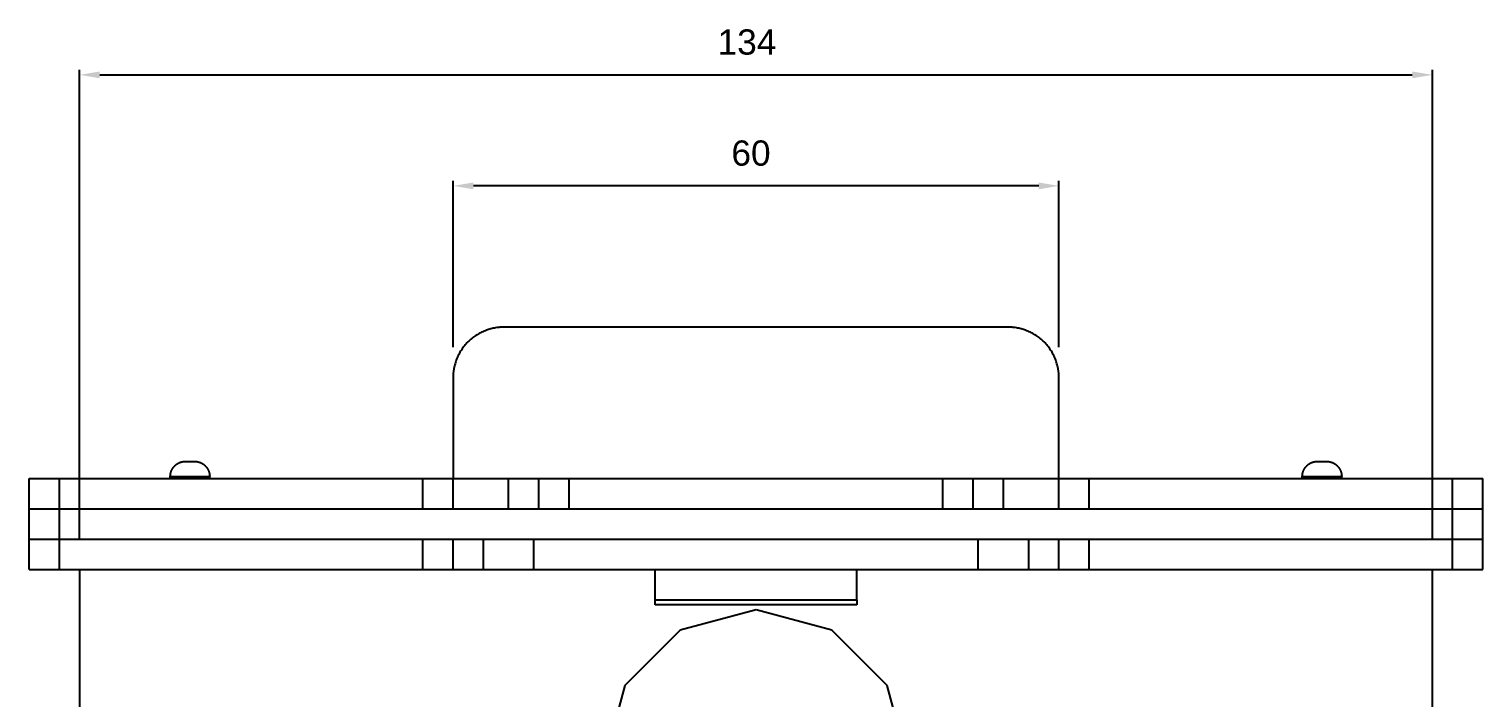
# Model space of a CAD drawing. Extents: x 623 to 1150, y 6 to 775.
# Drawn here: x 635.6 to 779.6, y 708.7 to 774.9 of the extents above; entities that cross this region are included whole.
import ezdxf

# ---------------------------------------------------------------- set-up
doc = ezdxf.new("R2010")
doc.units = 0
doc.layers.get('DEFPOINTS').update_dxf_attribs({"linetype": 'CONTINUOUS'})
doc.layers.add('DEFAULT', color=7, linetype='CONTINUOUS')
doc.layers.add('DIMENSIONES', color=7, linetype='CONTINUOUS')
doc.styles.add('HELVETICA_LIGHT', font='txt')
doc.dimstyles.new('DEFAULT', dxfattribs={"dimtxt": 2.5, "dimasz": 2, "dimexe": 0.5, "dimexo": 3, "dimgap": 2, "dimtad": 1, "dimtoh": 1, "dimzin": 1, "dimcen": 0.5, "dimazin": 3, "dimtfac": 1, "dimtix": 1, "dimtmove": 0, "dimatfit": 3})

# ---------------------------------------------------------------- blocks, each defined once
blk = doc.blocks.new('*D12')
at = {"layer": 'DEFAULT', "color": 0}
for p, q in [((677.61, 743.41), (677.61, 759.91)), ((735.61, 759.41), (679.61, 759.41)), ((737.61, 743.41), (737.61, 759.91))]:
    blk.add_line(p, q, dxfattribs=at)
for points in [[(679.61, 759.74), (679.61, 759.07), (677.61, 759.41)], [(735.61, 759.07), (735.61, 759.74), (737.61, 759.41)]]:
    blk.add_solid(points, dxfattribs=at)
at = {"layer": 'DEFPOINTS', "color": 0}
for p in [(677.61, 759.41), (677.61, 740.41), (737.61, 740.41)]:
    blk.add_point(p, dxfattribs=at)
at = {"layer": 'DEFAULT', "color": 0, "linetype": 'CONTINUOUS', "style": 'HELVETICA_LIGHT'}
blk.add_text('60', height=2.5, dxfattribs=at).set_placement((705.17, 761.41))
blk = doc.blocks.new('*D13')
at = {"layer": 'DEFAULT', "color": 0}
for p, q in [((640.61, 724.41), (640.61, 770.91)), ((642.61, 770.41), (772.61, 770.41)), ((774.61, 724.41), (774.61, 770.91))]:
    blk.add_line(p, q, dxfattribs=at)
for points in [[(642.61, 770.74), (642.61, 770.07), (640.61, 770.41)], [(772.61, 770.07), (772.61, 770.74), (774.61, 770.41)]]:
    blk.add_solid(points, dxfattribs=at)
at = {"layer": 'DEFPOINTS', "color": 0}
for p in [(774.61, 770.41), (640.61, 721.41), (774.61, 721.41)]:
    blk.add_point(p, dxfattribs=at)
at = {"layer": 'DEFAULT', "color": 0, "linetype": 'CONTINUOUS', "style": 'HELVETICA_LIGHT'}
blk.add_text('134', height=2.5, dxfattribs=at).set_placement((703.8, 772.41))

msp = doc.modelspace()

# ---------------------------------------------------------------- linework, layer by layer
at = {"layer": 'DIMENSIONES'}
for points in [[(682.607, 745.407), (682.496, 745.406), (682.384, 745.402), (682.271, 745.396), (682.158, 745.387), (682.044, 745.375), (681.929, 745.361), (681.813, 745.343), (681.697, 745.323), (681.581, 745.3), (681.465, 745.275), (681.348, 745.246), (681.231, 745.214), (681.115, 745.179), (680.998, 745.141), (680.882, 745.1), (680.767, 745.056), (680.652, 745.009), (680.537, 744.958), (680.423, 744.905), (680.311, 744.848), (680.199, 744.789), (680.088, 744.726), (679.979, 744.66), (679.871, 744.592), (679.765, 744.52), (679.66, 744.446), (679.557, 744.369), (679.456, 744.289), (679.356, 744.206), (679.259, 744.121), (679.164, 744.033), (679.072, 743.942), (678.981, 743.85), (678.893, 743.755), (678.808, 743.658), (678.725, 743.558), (678.645, 743.457), (678.568, 743.354), (678.494, 743.249), (678.422, 743.143), (678.354, 743.035), (678.288, 742.926), (678.225, 742.815), (678.166, 742.703), (678.109, 742.591), (678.056, 742.477), (678.005, 742.362), (677.958, 742.247), (677.914, 742.132), (677.873, 742.016), (677.835, 741.899), (677.8, 741.783), (677.768, 741.666), (677.739, 741.549), (677.714, 741.433), (677.691, 741.317), (677.671, 741.201), (677.653, 741.085), (677.639, 740.97), (677.627, 740.856), (677.618, 740.742), (677.612, 740.63), (677.608, 740.518), (677.607, 740.407)], [(732.607, 745.407), (682.607, 745.407)], [(737.607, 740.407), (737.606, 740.518), (737.602, 740.63), (737.596, 740.742), (737.587, 740.856), (737.575, 740.97), (737.561, 741.085), (737.544, 741.201), (737.524, 741.317), (737.501, 741.433), (737.475, 741.549), (737.446, 741.666), (737.414, 741.783), (737.379, 741.899), (737.341, 742.016), (737.3, 742.132), (737.256, 742.247), (737.209, 742.362), (737.158, 742.477), (737.105, 742.591), (737.049, 742.703), (736.989, 742.815), (736.926, 742.926), (736.861, 743.035), (736.792, 743.143), (736.721, 743.249), (736.646, 743.354), (736.569, 743.457), (736.489, 743.558), (736.406, 743.658), (736.321, 743.755), (736.233, 743.85), (736.143, 743.942), (736.05, 744.033), (735.955, 744.121), (735.858, 744.206), (735.759, 744.289), (735.657, 744.369), (735.554, 744.446), (735.45, 744.52), (735.343, 744.592), (735.235, 744.66), (735.126, 744.726), (735.015, 744.789), (734.904, 744.848), (734.791, 744.905), (734.677, 744.958), (734.563, 745.009), (734.448, 745.056), (734.332, 745.1), (734.216, 745.141), (734.099, 745.179), (733.983, 745.214), (733.866, 745.246), (733.75, 745.275), (733.633, 745.3), (733.517, 745.323), (733.401, 745.343), (733.286, 745.361), (733.171, 745.375), (733.056, 745.387), (732.943, 745.396), (732.83, 745.402), (732.718, 745.406), (732.607, 745.407)], [(677.607, 740.407), (677.607, 730.407)], [(737.607, 730.407), (737.607, 740.407)], [(649.595, 730.607), (649.596, 730.642), (649.597, 730.677), (649.599, 730.712), (649.602, 730.748), (649.606, 730.783), (649.61, 730.818), (649.616, 730.853), (649.622, 730.888), (649.629, 730.923), (649.637, 730.957), (649.645, 730.991), (649.655, 731.026), (649.665, 731.059), (649.676, 731.093), (649.688, 731.126), (649.701, 731.159), (649.715, 731.194), (649.73, 731.229), (649.747, 731.264), (649.764, 731.298), (649.782, 731.332), (649.801, 731.365), (649.821, 731.398), (649.842, 731.43), (649.863, 731.462), (649.885, 731.493), (649.909, 731.524), (649.932, 731.554), (649.957, 731.584), (649.982, 731.612), (650.008, 731.64), (650.035, 731.667), (650.062, 731.694), (650.09, 731.72), (650.119, 731.745), (650.148, 731.77), (650.178, 731.794), (650.209, 731.817), (650.24, 731.839), (650.272, 731.861), (650.304, 731.881), (650.337, 731.901), (650.371, 731.92), (650.405, 731.938), (650.439, 731.955), (650.473, 731.972), (650.508, 731.987), (650.544, 732.001), (650.576, 732.014), (650.61, 732.026), (650.643, 732.037), (650.677, 732.047), (650.711, 732.057), (650.746, 732.065), (650.78, 732.073), (650.815, 732.08), (650.85, 732.086), (650.885, 732.092), (650.92, 732.096), (650.955, 732.1), (650.99, 732.103), (651.026, 732.105), (651.061, 732.106), (651.096, 732.107)], [(651.105, 732.107), (651.131, 732.107)], [(651.131, 732.107), (651.865, 732.107)], [(651.865, 732.107), (651.996, 732.107)], [(651.996, 732.107), (652.031, 732.106), (652.067, 732.104), (652.102, 732.102), (652.137, 732.098), (652.172, 732.094), (652.207, 732.09), (652.242, 732.084), (652.277, 732.078), (652.312, 732.071), (652.346, 732.063), (652.381, 732.055), (652.415, 732.045), (652.449, 732.036), (652.482, 732.025), (652.515, 732.014), (652.548, 732.001), (652.584, 731.987), (652.619, 731.972), (652.653, 731.955), (652.687, 731.938), (652.721, 731.92), (652.755, 731.901), (652.787, 731.881), (652.82, 731.861), (652.852, 731.839), (652.883, 731.817), (652.914, 731.794), (652.944, 731.77), (652.973, 731.745), (653.002, 731.72), (653.03, 731.694), (653.057, 731.667), (653.084, 731.64), (653.11, 731.612), (653.135, 731.584), (653.159, 731.554), (653.183, 731.524), (653.206, 731.493), (653.229, 731.462), (653.25, 731.43), (653.271, 731.398), (653.291, 731.365), (653.31, 731.332), (653.328, 731.298), (653.345, 731.264), (653.361, 731.229), (653.377, 731.194), (653.391, 731.159), (653.404, 731.126), (653.415, 731.093), (653.426, 731.059), (653.437, 731.026), (653.446, 730.991), (653.455, 730.957), (653.463, 730.923), (653.47, 730.888), (653.476, 730.853), (653.481, 730.818), (653.486, 730.783), (653.49, 730.748), (653.493, 730.712), (653.495, 730.677), (653.496, 730.642), (653.496, 730.607)], [(761.717, 730.607), (761.717, 730.642), (761.718, 730.677), (761.72, 730.712), (761.723, 730.748), (761.727, 730.783), (761.732, 730.818), (761.737, 730.853), (761.743, 730.888), (761.75, 730.923), (761.758, 730.957), (761.767, 730.991), (761.776, 731.026), (761.787, 731.059), (761.798, 731.093), (761.809, 731.126), (761.822, 731.159), (761.836, 731.194), (761.852, 731.229), (761.868, 731.264), (761.885, 731.298), (761.903, 731.332), (761.922, 731.365), (761.942, 731.398), (761.963, 731.43), (761.985, 731.462), (762.007, 731.493), (762.03, 731.524), (762.054, 731.554), (762.078, 731.584), (762.104, 731.612), (762.13, 731.64), (762.156, 731.667), (762.183, 731.694), (762.211, 731.72), (762.24, 731.745), (762.27, 731.77), (762.3, 731.794), (762.33, 731.817), (762.362, 731.839), (762.393, 731.861), (762.426, 731.881), (762.459, 731.901), (762.492, 731.92), (762.526, 731.938), (762.56, 731.955), (762.595, 731.972), (762.63, 731.987), (762.665, 732.001), (762.698, 732.014), (762.731, 732.026), (762.765, 732.037), (762.798, 732.047), (762.833, 732.057), (762.867, 732.065), (762.902, 732.073), (762.936, 732.08), (762.971, 732.086), (763.006, 732.092), (763.041, 732.096), (763.077, 732.1), (763.112, 732.103), (763.147, 732.105), (763.182, 732.106), (763.217, 732.107)], [(763.226, 732.107), (763.252, 732.107)], [(763.252, 732.107), (763.986, 732.107)], [(763.986, 732.107), (764.118, 732.107)], [(764.118, 732.107), (764.153, 732.106), (764.188, 732.104), (764.223, 732.102), (764.258, 732.098), (764.294, 732.094), (764.329, 732.09), (764.364, 732.084), (764.398, 732.078), (764.433, 732.071), (764.468, 732.063), (764.502, 732.055), (764.536, 732.045), (764.57, 732.036), (764.604, 732.025), (764.637, 732.014), (764.67, 732.001), (764.705, 731.987), (764.74, 731.972), (764.775, 731.955), (764.809, 731.938), (764.843, 731.92), (764.876, 731.901), (764.909, 731.881), (764.941, 731.861), (764.973, 731.839), (765.004, 731.817), (765.035, 731.794), (765.065, 731.77), (765.094, 731.745), (765.123, 731.72), (765.151, 731.694), (765.178, 731.667), (765.205, 731.64), (765.231, 731.612), (765.256, 731.584), (765.281, 731.554), (765.305, 731.524), (765.328, 731.493), (765.35, 731.462), (765.371, 731.43), (765.392, 731.398), (765.412, 731.365), (765.431, 731.332), (765.449, 731.298), (765.466, 731.264), (765.483, 731.229), (765.498, 731.194), (765.512, 731.159), (765.525, 731.126), (765.537, 731.093), (765.548, 731.059), (765.558, 731.026), (765.568, 730.991), (765.576, 730.957), (765.584, 730.923), (765.591, 730.888), (765.597, 730.853), (765.603, 730.818), (765.607, 730.783), (765.611, 730.748), (765.614, 730.712), (765.616, 730.677), (765.617, 730.642), (765.618, 730.607)], [(635.607, 727.407), (635.607, 730.407)], [(635.607, 730.407), (638.607, 730.407)], [(638.607, 727.407), (638.607, 730.407)], [(638.607, 730.407), (674.611, 730.407)], [(649.604, 730.607), (649.596, 730.607), (649.596, 730.607), (649.596, 730.607), (651.546, 730.607), (653.496, 730.607)], [(649.596, 730.407), (649.596, 730.607)], [(653.496, 730.407), (653.496, 730.607)], [(674.611, 727.407), (674.611, 730.407)], [(674.611, 730.407), (677.607, 730.407)], [(677.611, 727.407), (677.611, 730.407)], [(677.611, 730.407), (683.107, 730.407)], [(683.107, 727.407), (683.107, 730.407)], [(683.107, 730.407), (686.107, 730.407)], [(686.107, 727.407), (686.107, 730.407)], [(686.107, 730.407), (689.107, 730.407)], [(689.107, 727.407), (689.107, 730.407)], [(689.107, 730.407), (726.107, 730.407)], [(726.107, 730.407), (729.107, 730.407)], [(726.107, 727.407), (726.107, 730.407)], [(729.107, 727.407), (729.107, 730.407)], [(729.107, 730.407), (732.107, 730.407)], [(732.107, 727.407), (732.107, 730.407)], [(732.107, 730.407), (737.607, 730.407)], [(737.611, 727.407), (737.611, 730.407)], [(737.611, 730.407), (740.611, 730.407)], [(740.611, 727.407), (740.611, 730.407)], [(740.611, 730.407), (776.607, 730.407)], [(761.726, 730.607), (761.718, 730.607), (761.718, 730.607), (761.718, 730.607), (763.668, 730.607), (765.618, 730.607)], [(761.718, 730.407), (761.718, 730.607)], [(765.618, 730.407), (765.618, 730.607)], [(776.607, 727.407), (776.607, 730.407)], [(776.607, 730.407), (779.607, 730.407)], [(779.607, 727.407), (779.607, 730.407)], [(635.607, 727.407), (638.607, 727.407)], [(635.607, 724.407), (635.607, 727.407)], [(638.607, 727.407), (674.611, 727.407)], [(638.607, 724.407), (638.607, 727.407)], [(674.611, 727.407), (740.611, 727.407)], [(740.611, 727.407), (776.607, 727.407)], [(776.607, 727.407), (779.607, 727.407)], [(776.607, 724.407), (776.607, 727.407)], [(779.607, 724.407), (779.607, 727.407)], [(635.607, 721.407), (635.607, 724.407)], [(635.607, 724.407), (638.607, 724.407)], [(638.607, 721.407), (638.607, 724.407)], [(638.607, 724.407), (674.611, 724.407)], [(674.611, 724.407), (677.611, 724.407)], [(674.611, 721.407), (674.611, 724.407)], [(677.611, 721.407), (677.611, 724.407)], [(677.611, 724.407), (680.607, 724.407)], [(680.607, 721.407), (680.607, 724.407)], [(680.607, 724.407), (685.607, 724.407)], [(685.607, 721.407), (685.607, 724.407)], [(685.607, 724.407), (729.615, 724.407)], [(729.615, 721.411), (729.615, 724.407)], [(729.615, 724.407), (734.615, 724.407)], [(734.615, 721.407), (734.615, 724.407)], [(734.615, 724.407), (737.611, 724.407)], [(737.611, 721.407), (737.611, 724.407)], [(737.611, 724.407), (740.611, 724.407)], [(740.611, 721.407), (740.611, 724.407)], [(740.611, 724.407), (776.607, 724.407)], [(776.607, 721.407), (776.607, 724.407)], [(776.607, 724.407), (779.607, 724.407)], [(779.607, 721.407), (779.607, 724.407)], [(635.607, 721.407), (638.607, 721.407)], [(638.607, 721.407), (674.611, 721.407)], [(640.607, 721.407), (640.607, 474.407)], [(674.611, 721.407), (677.611, 721.407)], [(677.611, 721.407), (680.607, 721.407)], [(680.607, 721.407), (685.607, 721.407)], [(685.607, 721.407), (729.615, 721.407)], [(697.607, 718.407), (697.607, 721.407)], [(717.607, 718.407), (717.607, 721.407)], [(729.615, 721.407), (734.615, 721.407)], [(734.615, 721.407), (737.611, 721.407)], [(737.611, 721.407), (740.611, 721.407)], [(740.611, 721.407), (776.607, 721.407)], [(774.607, 474.407), (774.607, 721.407)], [(776.607, 721.407), (779.607, 721.407)], [(697.607, 718.407), (717.607, 718.407)], [(697.607, 717.907), (697.607, 718.407)], [(717.607, 717.907), (697.607, 717.907)], [(707.607, 717.407), (700.107, 715.397)], [(715.107, 715.397), (707.607, 717.407)], [(717.607, 718.407), (717.607, 717.907)], [(700.107, 715.397), (694.617, 709.907)], [(720.597, 709.907), (715.107, 715.397)], [(694.617, 709.907), (692.607, 702.407)], [(722.607, 702.407), (720.597, 709.907)]]:
    msp.add_lwpolyline(points, dxfattribs=at)

# ---------------------------------------------------------------- dimensions: what is measured, and where the dimension line sits
at = {"layer": 'DEFAULT'}
for base, p1, p2, picture, middle in [((774.607, 770.407), (640.607, 721.407), (774.607, 721.407), '*D13', (707.607, 773.657)), ((677.607, 759.407), (737.607, 740.407), (677.607, 740.407), '*D12', (707.607, 762.657))]:
    dim = msp.add_linear_dim(base=base, p1=p1, p2=p2, dimstyle='DEFAULT', dxfattribs=at)
    dim.commit()
    dim.dimension.update_dxf_attribs({"geometry": picture, "text_midpoint": middle})

doc.saveas('drawing.dxf')
